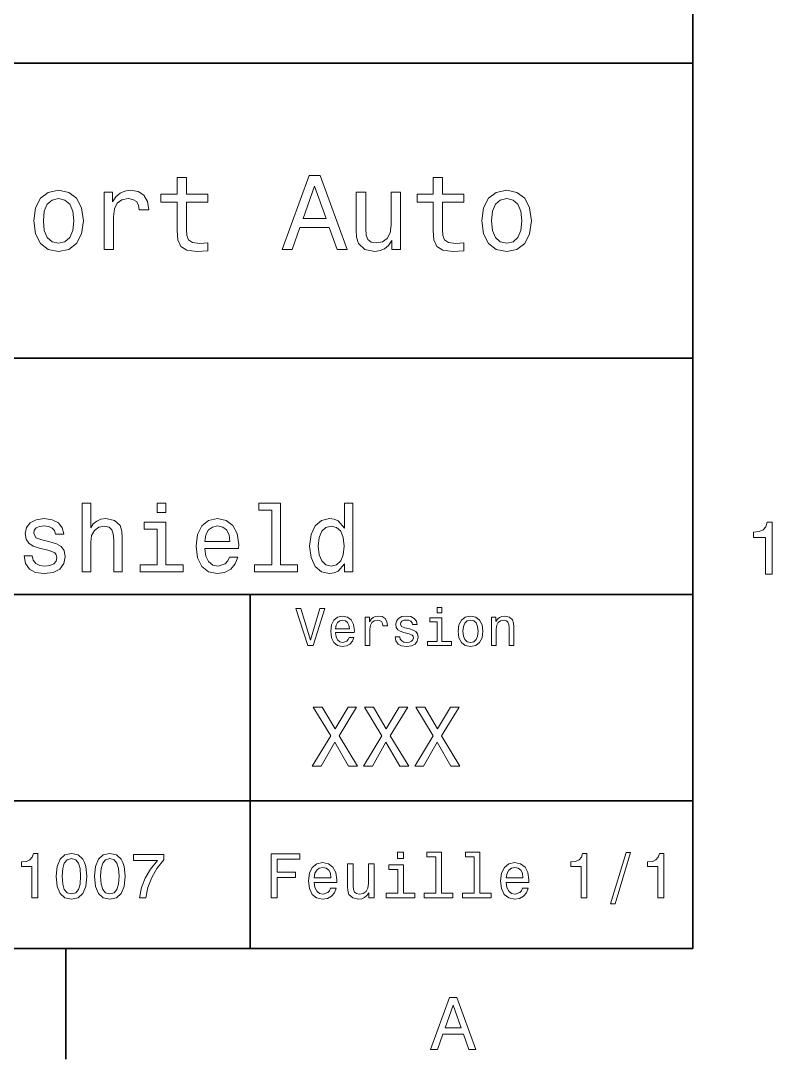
# Model space of a CAD drawing. Extents: x 0 to 420, y 0 to 297.
# Drawn here: x 364.5 to 415.4, y 2.5 to 72.9 of the extents above; entities that cross this region are included whole.
import ezdxf

# ---------------------------------------------------------------- set-up
doc = ezdxf.new("R2010")
doc.units = 0

msp = doc.modelspace()

# ---------------------------------------------------------------- linework, layer by layer
at = {"color": 7, "lineweight": 35}
for p, q in [((410, 10), (410, 287)), ((220, 70), (410, 70)), ((410, 70), (410, 10)), ((285, 50), (410, 50)), ((285, 34), (410, 34)), ((380, 10), (380, 34)), ((285, 20), (410, 20)), ((10, 10), (410, 10)), ((220, 10), (410, 10))]:
    msp.add_line(p, q, dxfattribs=at)
at = {"color": 7, "lineweight": 35, "ltscale": 0.1875}
msp.add_line((367.5, 10), (367.5, 2.5), dxfattribs=at)
at = {"color": 7, "lineweight": 13}
for points in [[(375.050415, 60.579971), (375.050415, 58.64193), (375.093658, 58.015129), (375.29538, 57.582851), (375.698853, 57.330688), (376.383301, 57.244236), (377.132568, 57.280258), (377.132568, 57.827808), (376.585022, 57.78458), (376.087891, 57.842216), (375.82132, 58.022331), (375.706055, 58.324928), (375.684448, 58.75), (375.684448, 60.579971), (377.132568, 60.579971), (377.132568, 61.120316), (375.684448, 61.120316), (375.684448, 62.251438), (375.050415, 62.251438), (375.050415, 61.120316), (373.955322, 61.120316), (373.955322, 60.579971)], [(382.175781, 57.381123), (382.838623, 57.381123), (383.364563, 58.850864), (385.360229, 58.850864), (385.886169, 57.381123), (386.563416, 57.381123), (384.733429, 62.388329), (383.998566, 62.388329)], [(392.399109, 60.579971), (392.399109, 58.64193), (392.442352, 58.015129), (392.644073, 57.582851), (393.047546, 57.330688), (393.731995, 57.244236), (394.481262, 57.280258), (394.481262, 57.827808), (393.933716, 57.78458), (393.436584, 57.842216), (393.170013, 58.022331), (393.054749, 58.324928), (393.033142, 58.75), (393.033142, 60.579971), (394.481262, 60.579971), (394.481262, 61.120316), (393.033142, 61.120316), (393.033142, 62.251438), (392.399109, 62.251438), (392.399109, 61.120316), (391.304016, 61.120316), (391.304016, 60.579971)], [(365.338623, 59.311958), (365.453888, 58.432995), (365.785309, 57.78458), (366.311249, 57.381123), (367.017303, 57.244236), (367.716125, 57.381123), (368.242065, 57.777374), (368.573486, 58.425793), (368.695984, 59.311958), (368.573486, 60.190922), (368.242065, 60.846542), (367.716125, 61.242794), (367.017303, 61.386887), (366.311249, 61.242794), (365.785309, 60.839336), (365.453888, 60.190922)], [(370.100861, 57.381123), (370.734863, 57.381123), (370.734863, 59.592937), (370.799713, 60.12608), (370.994232, 60.507923), (371.311249, 60.738472), (371.736328, 60.817722), (372.053314, 60.767288), (372.291077, 60.623199), (372.435181, 60.378242), (372.485596, 60.046829), (373.126801, 60.046829), (373.040344, 60.630402), (372.802612, 61.048271), (372.406342, 61.30043), (371.865997, 61.386887), (371.498566, 61.32925), (371.181549, 61.185158), (370.900574, 60.940201), (370.677246, 60.608788), (370.677246, 61.25), (370.100861, 61.25)], [(383.595093, 59.463257), (384.365997, 61.667866), (385.136902, 59.463257)], [(390.194519, 61.25), (389.560516, 61.25), (389.560516, 59.016571), (389.488464, 58.497837), (389.279541, 58.123196), (388.955322, 57.892651), (388.530243, 57.820602), (388.19165, 57.878242), (387.975494, 58.051151), (387.853027, 58.346542), (387.824219, 58.764408), (387.824219, 61.25), (387.190186, 61.25), (387.190186, 58.706772), (387.211792, 58.195244), (387.348694, 57.770172), (387.766571, 57.381123), (388.436584, 57.244236), (388.796814, 57.294666), (389.106628, 57.424351), (389.373199, 57.647694), (389.589325, 57.971901), (389.589325, 57.381123), (390.194519, 57.381123)], [(395.698853, 59.311958), (395.814117, 58.432995), (396.145508, 57.78458), (396.671448, 57.381123), (397.377502, 57.244236), (398.076355, 57.381123), (398.602295, 57.777374), (398.933716, 58.425793), (399.056183, 59.311958), (398.933716, 60.190922), (398.602295, 60.846542), (398.076355, 61.242794), (397.377502, 61.386887), (396.671448, 61.242794), (396.145508, 60.839336), (395.814117, 60.190922)], [(365.98703, 59.319164), (366.05188, 59.967579), (366.253601, 60.435879), (366.57782, 60.72406), (367.017303, 60.824928), (367.449585, 60.72406), (367.773773, 60.443081), (367.975525, 59.967579), (368.047546, 59.319164), (367.975525, 58.663544), (367.773773, 58.188038), (367.449585, 57.899853), (367.017303, 57.806194), (366.57782, 57.899853), (366.253601, 58.188038), (366.05188, 58.663544)], [(396.34726, 59.319164), (396.412109, 59.967579), (396.613831, 60.435879), (396.938019, 60.72406), (397.377502, 60.824928), (397.809784, 60.72406), (398.134003, 60.443081), (398.335724, 59.967579), (398.407776, 59.319164), (398.335724, 58.663544), (398.134003, 58.188038), (397.809784, 57.899853), (397.377502, 57.806194), (396.938019, 57.899853), (396.613831, 58.188038), (396.412109, 58.663544)], [(368.626801, 35.530258), (369.197418, 35.530258), (369.197418, 37.540344), (369.255768, 38.000721), (369.443817, 38.337894), (369.735596, 38.545387), (370.124634, 38.623199), (370.435883, 38.558357), (370.630402, 38.383286), (370.727661, 38.091499), (370.760071, 37.70245), (370.760071, 35.530258), (371.330688, 35.530258), (371.330688, 37.819164), (371.304749, 38.279537), (371.188049, 38.662102), (370.805481, 39.012245), (370.208923, 39.135445), (369.884735, 39.090057), (369.605896, 38.966858), (369.372467, 38.772331), (369.197418, 38.506485), (369.197418, 40.185879), (368.626801, 40.185879)], [(374.293945, 40.185879), (373.690918, 40.185879), (373.690918, 39.537464), (374.293945, 39.537464)], [(381.471924, 39.706051), (381.471924, 36.010086), (380.298279, 36.010086), (380.298279, 35.530258), (383.209656, 35.530258), (383.209656, 36.010086), (382.042511, 36.010086), (382.042511, 40.185879), (380.577087, 40.185879), (380.577087, 39.706051)], [(386.380402, 36.068443), (386.380402, 35.530258), (386.951019, 35.530258), (386.951019, 40.185879), (386.386902, 40.185879), (386.386902, 38.480545), (385.952454, 38.973343), (385.686584, 39.090057), (385.381836, 39.135445), (384.830688, 39.005764), (384.40274, 38.642651), (384.123932, 38.059078), (384.026672, 37.274494), (384.123932, 36.489914), (384.40274, 35.899857), (384.830688, 35.530258), (385.381836, 35.407059), (385.686584, 35.45245), (385.958923, 35.569164)], [(366.42868, 37.559795), (365.877533, 37.68948), (365.469025, 37.838615), (365.332855, 38.143372), (365.371765, 38.357346), (365.507935, 38.512966), (365.728394, 38.610229), (366.046112, 38.649136), (366.350861, 38.610229), (366.59079, 38.493515), (366.746399, 38.318443), (366.811249, 38.085014), (367.368866, 38.085014), (367.368866, 38.09798), (367.271606, 38.519451), (367.005768, 38.850143), (366.59079, 39.057636), (366.046112, 39.135445), (365.494965, 39.057636), (365.092957, 38.843658), (364.840057, 38.525936), (364.762238, 38.123917), (364.820618, 37.734871), (365.002167, 37.462536), (365.300446, 37.268009), (365.734863, 37.131844), (366.370331, 36.976223), (366.759369, 36.814121), (366.863098, 36.684437), (366.902008, 36.489914), (366.843658, 36.25), (366.688049, 36.068443), (366.43515, 35.951729), (366.097992, 35.912823), (365.741364, 35.951729), (365.481995, 36.087894), (365.306915, 36.308357), (365.235596, 36.61311), (364.684448, 36.61311), (364.775208, 36.094379), (365.041077, 35.7183), (365.462524, 35.491352), (366.046112, 35.407059), (366.655609, 35.491352), (367.103027, 35.7183), (367.375366, 36.081409), (367.472626, 36.554752), (367.401306, 36.963257), (367.200287, 37.242073), (366.869598, 37.42363)], [(374.274506, 36.010086), (374.274506, 38.895531), (372.809082, 38.895531), (372.809082, 38.409222), (373.703888, 38.409222), (373.703888, 36.010086), (372.536743, 36.010086), (372.536743, 35.530258), (375.45462, 35.530258), (375.45462, 36.010086)], [(376.932983, 37.105907), (379.215424, 37.105907), (379.221924, 37.371758), (379.118164, 38.117435), (378.832855, 38.675072), (378.378967, 39.012245), (377.77594, 39.135445), (377.185883, 39.005764), (376.731995, 38.642651), (376.440216, 38.052593), (376.336456, 37.274494), (376.433716, 36.476944), (376.725525, 35.893372), (377.172913, 35.530258), (377.75647, 35.407059), (378.262268, 35.491352), (378.677246, 35.711815), (378.981995, 36.061958), (379.157074, 36.528816), (378.592957, 36.528816), (378.476227, 36.269451), (378.307648, 36.074928), (377.82782, 35.919308), (377.458221, 35.990631), (377.179382, 36.217579), (376.997833, 36.587173), (376.932983, 37.086452)], [(414.909241, 35.366787), (415.368164, 35.366787), (415.368164, 38.892002), (415.025208, 38.892002), (414.934448, 38.584366), (414.752899, 38.377594), (414.475525, 38.256557), (414.092224, 38.216209), (414.092224, 37.858143), (414.909241, 37.858143)], [(376.932983, 37.585735), (377.004333, 38.033138), (377.179382, 38.363831), (377.445251, 38.564842), (377.79541, 38.636166), (378.139038, 38.564842), (378.404907, 38.363831), (378.567017, 38.033138), (378.625366, 37.585735)], [(385.479126, 38.623199), (385.855194, 38.532421), (386.140503, 38.279537), (386.309082, 37.858067), (386.373932, 37.274494), (386.309082, 36.684437), (386.140503, 36.262966), (385.855194, 36.003601), (385.479126, 35.919308), (385.122498, 36.003601), (384.850159, 36.262966), (384.668579, 36.690922), (384.610229, 37.274494), (384.668579, 37.851585), (384.850159, 38.273052), (385.122498, 38.532421)], [(392.992798, 33.117435), (392.657776, 33.117435), (392.657776, 32.757202), (392.992798, 32.757202)], [(384.71109, 33.03458), (384.08429, 30.905619), (383.439484, 33.03458), (383.09726, 33.03458), (383.904175, 30.530979), (384.264404, 30.530979), (385.053314, 33.03458)], [(385.784576, 31.40634), (387.052582, 31.40634), (387.056183, 31.554033), (386.998566, 31.9683), (386.840057, 32.278099), (386.587891, 32.465416), (386.252869, 32.533859), (385.925079, 32.461815), (385.672913, 32.260086), (385.510803, 31.932276), (385.453156, 31.5), (385.507202, 31.056915), (385.669312, 30.732708), (385.917877, 30.530979), (386.242065, 30.462536), (386.523041, 30.509365), (386.753601, 30.631844), (386.922913, 30.826368), (387.020172, 31.085733), (386.706787, 31.085733), (386.641937, 30.941643), (386.548279, 30.833572), (386.281708, 30.747118), (386.076355, 30.786743), (385.921478, 30.912823), (385.820618, 31.118155), (385.784576, 31.395533)], [(387.794678, 30.530979), (388.111664, 30.530979), (388.111664, 31.636887), (388.144104, 31.903458), (388.241364, 32.094379), (388.399841, 32.209652), (388.612396, 32.249279), (388.770905, 32.224064), (388.889771, 32.152016), (388.961823, 32.029537), (388.98703, 31.863832), (389.307648, 31.863832), (389.264404, 32.155621), (389.145538, 32.364552), (388.947418, 32.490635), (388.677246, 32.533859), (388.49353, 32.505043), (388.335022, 32.432995), (388.194519, 32.310516), (388.082855, 32.144814), (388.082855, 32.465416), (387.794678, 32.465416)], [(390.791779, 31.658501), (390.485596, 31.730547), (390.258636, 31.8134), (390.182983, 31.982708), (390.20462, 32.101585), (390.280273, 32.188038), (390.40274, 32.242073), (390.579254, 32.263687), (390.748566, 32.242073), (390.881836, 32.177231), (390.968292, 32.079971), (391.004333, 31.950287), (391.314117, 31.950287), (391.314117, 31.957493), (391.260101, 32.191643), (391.112396, 32.375359), (390.881836, 32.490635), (390.579254, 32.533859), (390.273041, 32.490635), (390.049713, 32.371758), (389.90921, 32.195244), (389.865997, 31.971901), (389.898407, 31.755764), (389.999268, 31.604465), (390.164978, 31.496397), (390.406342, 31.420748), (390.759369, 31.334293), (390.975494, 31.244236), (391.033142, 31.17219), (391.054749, 31.064121), (391.022339, 30.930836), (390.935883, 30.829971), (390.79538, 30.765129), (390.608063, 30.743515), (390.409943, 30.765129), (390.265839, 30.840778), (390.168579, 30.963255), (390.128967, 31.132565), (389.822754, 31.132565), (389.873199, 30.844379), (390.020905, 30.635447), (390.255035, 30.509365), (390.579254, 30.462536), (390.917877, 30.509365), (391.166412, 30.635447), (391.317719, 30.837175), (391.371765, 31.100143), (391.332123, 31.327089), (391.220459, 31.481987), (391.036743, 31.582851)], [(392.981995, 30.79755), (392.981995, 32.400574), (392.167877, 32.400574), (392.167877, 32.130402), (392.664978, 32.130402), (392.664978, 30.79755), (392.016571, 30.79755), (392.016571, 30.530979), (393.637604, 30.530979), (393.637604, 30.79755)], [(394.087891, 31.496397), (394.145538, 31.056915), (394.311249, 30.732708), (394.574219, 30.530979), (394.927246, 30.462536), (395.276672, 30.530979), (395.539612, 30.729107), (395.705322, 31.053314), (395.766571, 31.496397), (395.705322, 31.935879), (395.539612, 32.263687), (395.276672, 32.461815), (394.927246, 32.533859), (394.574219, 32.461815), (394.311249, 32.260086), (394.145538, 31.935879)], [(396.350159, 30.530979), (396.667145, 30.530979), (396.667145, 31.647694), (396.699554, 31.903458), (396.804047, 32.090778), (396.966125, 32.206051), (397.182281, 32.249279), (397.355194, 32.213257), (397.463257, 32.115993), (397.517303, 31.95389), (397.535309, 31.737751), (397.535309, 30.530979), (397.852295, 30.530979), (397.852295, 31.802593), (397.837891, 32.058357), (397.773041, 32.270893), (397.560516, 32.465416), (397.229095, 32.533859), (397.04538, 32.508644), (396.890503, 32.440201), (396.757202, 32.324928), (396.65274, 32.170029), (396.65274, 32.465416), (396.350159, 32.465416)], [(385.784576, 31.672911), (385.824219, 31.921469), (385.921478, 32.105186), (386.069153, 32.216858), (386.263702, 32.256485), (386.45462, 32.216858), (386.602295, 32.105186), (386.692352, 31.921469), (386.724792, 31.672911)], [(394.412109, 31.5), (394.444519, 31.824207), (394.54538, 32.058357), (394.707489, 32.20245), (394.927246, 32.25288), (395.143372, 32.20245), (395.305481, 32.061958), (395.406342, 31.824207), (395.442352, 31.5), (395.406342, 31.17219), (395.305481, 30.934437), (395.143372, 30.790344), (394.927246, 30.743515), (394.707489, 30.790344), (394.54538, 30.934437), (394.444519, 31.17219)], [(384.207489, 22.360231), (384.812683, 22.360231), (385.729095, 23.979828), (386.662811, 22.360231), (387.273773, 22.360231), (386.023041, 24.417868), (387.210388, 26.365995), (386.628235, 26.365995), (385.746399, 24.884727), (384.881836, 26.365995), (384.276642, 26.365995), (385.458221, 24.412106)], [(387.677246, 22.360231), (388.28241, 22.360231), (389.198853, 23.979828), (390.132568, 22.360231), (390.74353, 22.360231), (389.492798, 24.417868), (390.680115, 26.365995), (390.097992, 26.365995), (389.216125, 24.884727), (388.351593, 26.365995), (387.746399, 26.365995), (388.927948, 24.412106)], [(391.146973, 22.360231), (391.752167, 22.360231), (392.668579, 23.979828), (393.602295, 22.360231), (394.213257, 22.360231), (392.962524, 24.417868), (394.149841, 26.365995), (393.567719, 26.365995), (392.685883, 24.884727), (391.82132, 26.365995), (391.216125, 26.365995), (392.397705, 24.412106)], [(365.211823, 13.428675), (365.605194, 13.428675), (365.605194, 16.450289), (365.311249, 16.450289), (365.233429, 16.1866), (365.07782, 16.009367), (364.840057, 15.905621), (364.511536, 15.871038), (364.511536, 15.564121), (365.211823, 15.564121)], [(366.850159, 14.894093), (366.914978, 14.215418), (367.118164, 13.731268), (367.442383, 13.43732), (367.891937, 13.342219), (368.337189, 13.43732), (368.661377, 13.731268), (368.860229, 14.215418), (368.929413, 14.894093), (368.860229, 15.568444), (368.778107, 15.836456), (368.661377, 16.056917), (368.337189, 16.350864), (367.891937, 16.450289), (367.442383, 16.350864), (367.118164, 16.052593), (366.914978, 15.568444)], [(369.452454, 14.894093), (369.517303, 14.215418), (369.720459, 13.731268), (370.044678, 13.43732), (370.494232, 13.342219), (370.939484, 13.43732), (371.263702, 13.731268), (371.462524, 14.215418), (371.531708, 14.894093), (371.462524, 15.568444), (371.380402, 15.836456), (371.263702, 16.056917), (370.939484, 16.350864), (370.494232, 16.450289), (370.044678, 16.350864), (369.720459, 16.052593), (369.517303, 15.568444)], [(372.495667, 13.428675), (372.932281, 13.428675), (373.074921, 14.141932), (373.325653, 14.807637), (373.680115, 15.425793), (374.142639, 16.005043), (374.142639, 16.363834), (372.085022, 16.363834), (372.085022, 15.970462), (373.727661, 15.970462), (373.252167, 15.386889), (372.893372, 14.777378), (372.642639, 14.128963)], [(381.414978, 13.428675), (381.817017, 13.428675), (381.817017, 14.807637), (383.079254, 14.807637), (383.079254, 15.166427), (381.817017, 15.166427), (381.817017, 16.065563), (383.368866, 16.065563), (383.368866, 16.428675), (381.414978, 16.428675)], [(390.389038, 16.532421), (389.98703, 16.532421), (389.98703, 16.100145), (390.389038, 16.100145)], [(392.572052, 16.212536), (392.572052, 13.748559), (391.789612, 13.748559), (391.789612, 13.428675), (393.73056, 13.428675), (393.73056, 13.748559), (392.952454, 13.748559), (392.952454, 16.532421), (391.975494, 16.532421), (391.975494, 16.212536)], [(395.174347, 16.212536), (395.174347, 13.748559), (394.391937, 13.748559), (394.391937, 13.428675), (396.332855, 13.428675), (396.332855, 13.748559), (395.554749, 13.748559), (395.554749, 16.532421), (394.57782, 16.532421), (394.57782, 16.212536)], [(402.416443, 13.428675), (402.809814, 13.428675), (402.809814, 16.450289), (402.515839, 16.450289), (402.438049, 16.1866), (402.28241, 16.009367), (402.044678, 15.905621), (401.716125, 15.871038), (401.716125, 15.564121), (402.416443, 15.564121)], [(404.42218, 13.026657), (404.720459, 13.026657), (405.766571, 16.510807), (405.463989, 16.510807)], [(407.621033, 13.428675), (408.014404, 13.428675), (408.014404, 16.450289), (407.720459, 16.450289), (407.642639, 16.1866), (407.48703, 16.009367), (407.249268, 15.905621), (406.920746, 15.871038), (406.920746, 15.564121), (407.621033, 15.564121)], [(367.265137, 14.894093), (367.299713, 15.417148), (367.407776, 15.793228), (367.602295, 16.013689), (367.891937, 16.091499), (368.177246, 16.013689), (368.371765, 15.793228), (368.479828, 15.417148), (368.514404, 14.894093), (368.479828, 14.366715), (368.371765, 13.990634), (368.177246, 13.770173), (367.891937, 13.696686), (367.602295, 13.770173), (367.407776, 13.990634), (367.299713, 14.366715)], [(369.867432, 14.894093), (369.902008, 15.417148), (370.010101, 15.793228), (370.20462, 16.013689), (370.494232, 16.091499), (370.779541, 16.013689), (370.97406, 15.793228), (371.082123, 15.417148), (371.11673, 14.894093), (371.082123, 14.366715), (370.97406, 13.990634), (370.779541, 13.770173), (370.494232, 13.696686), (370.20462, 13.770173), (370.010101, 13.990634), (369.902008, 14.366715)], [(384.341492, 14.479107), (385.863098, 14.479107), (385.867432, 14.656341), (385.798279, 15.153459), (385.608063, 15.525217), (385.305481, 15.75), (384.903473, 15.832133), (384.510101, 15.745678), (384.207489, 15.503603), (384.01297, 15.110231), (383.943817, 14.591499), (384.008636, 14.059798), (384.203156, 13.67075), (384.501434, 13.428675), (384.890503, 13.346542), (385.227661, 13.402739), (385.504333, 13.549712), (385.707489, 13.783141), (385.824219, 14.09438), (385.44812, 14.09438), (385.370331, 13.92147), (385.257935, 13.791787), (384.938049, 13.688041), (384.69165, 13.735591), (384.505768, 13.886888), (384.384735, 14.133286), (384.341492, 14.466139)], [(384.341492, 14.798992), (384.389038, 15.097262), (384.505768, 15.317724), (384.682983, 15.45173), (384.916412, 15.49928), (385.145538, 15.45173), (385.322754, 15.317724), (385.430847, 15.097262), (385.469727, 14.798992)], [(388.400574, 15.75), (388.020172, 15.75), (388.020172, 14.409943), (387.976959, 14.098703), (387.851593, 13.873919), (387.657074, 13.735591), (387.402008, 13.692364), (387.198853, 13.726946), (387.069153, 13.830692), (386.995667, 14.007925), (386.978394, 14.258646), (386.978394, 15.75), (386.597992, 15.75), (386.597992, 14.224064), (386.610962, 13.917148), (386.693085, 13.662104), (386.943817, 13.428675), (387.345825, 13.346542), (387.561951, 13.376801), (387.747833, 13.454611), (387.907776, 13.588617), (388.037476, 13.783141), (388.037476, 13.428675), (388.400574, 13.428675)], [(390.376068, 13.748559), (390.376068, 15.672191), (389.399139, 15.672191), (389.399139, 15.347983), (389.995667, 15.347983), (389.995667, 13.748559), (389.21759, 13.748559), (389.21759, 13.428675), (391.162811, 13.428675), (391.162811, 13.748559)], [(397.353027, 14.479107), (398.874634, 14.479107), (398.878967, 14.656341), (398.809814, 15.153459), (398.619598, 15.525217), (398.317017, 15.75), (397.914978, 15.832133), (397.521606, 15.745678), (397.219025, 15.503603), (397.024506, 15.110231), (396.955322, 14.591499), (397.020172, 14.059798), (397.214691, 13.67075), (397.51297, 13.428675), (397.902008, 13.346542), (398.239197, 13.402739), (398.515839, 13.549712), (398.719025, 13.783141), (398.835724, 14.09438), (398.459656, 14.09438), (398.381836, 13.92147), (398.26944, 13.791787), (397.949554, 13.688041), (397.703186, 13.735591), (397.517303, 13.886888), (397.39624, 14.133286), (397.353027, 14.466139)], [(397.353027, 14.798992), (397.400574, 15.097262), (397.517303, 15.317724), (397.694519, 15.45173), (397.927948, 15.49928), (398.157074, 15.45173), (398.33429, 15.317724), (398.442352, 15.097262), (398.481262, 14.798992)], [(392.216858, 3.166787), (392.680847, 3.166787), (393.049011, 4.195605), (394.445984, 4.195605), (394.814117, 3.166787), (395.288177, 3.166787), (394.007202, 6.67183), (393.492798, 6.67183)], [(393.210388, 4.624279), (393.75, 6.167507), (394.289642, 4.624279)]]:
    msp.add_lwpolyline(points, close=True, dxfattribs=at)

doc.saveas('drawing.dxf')
